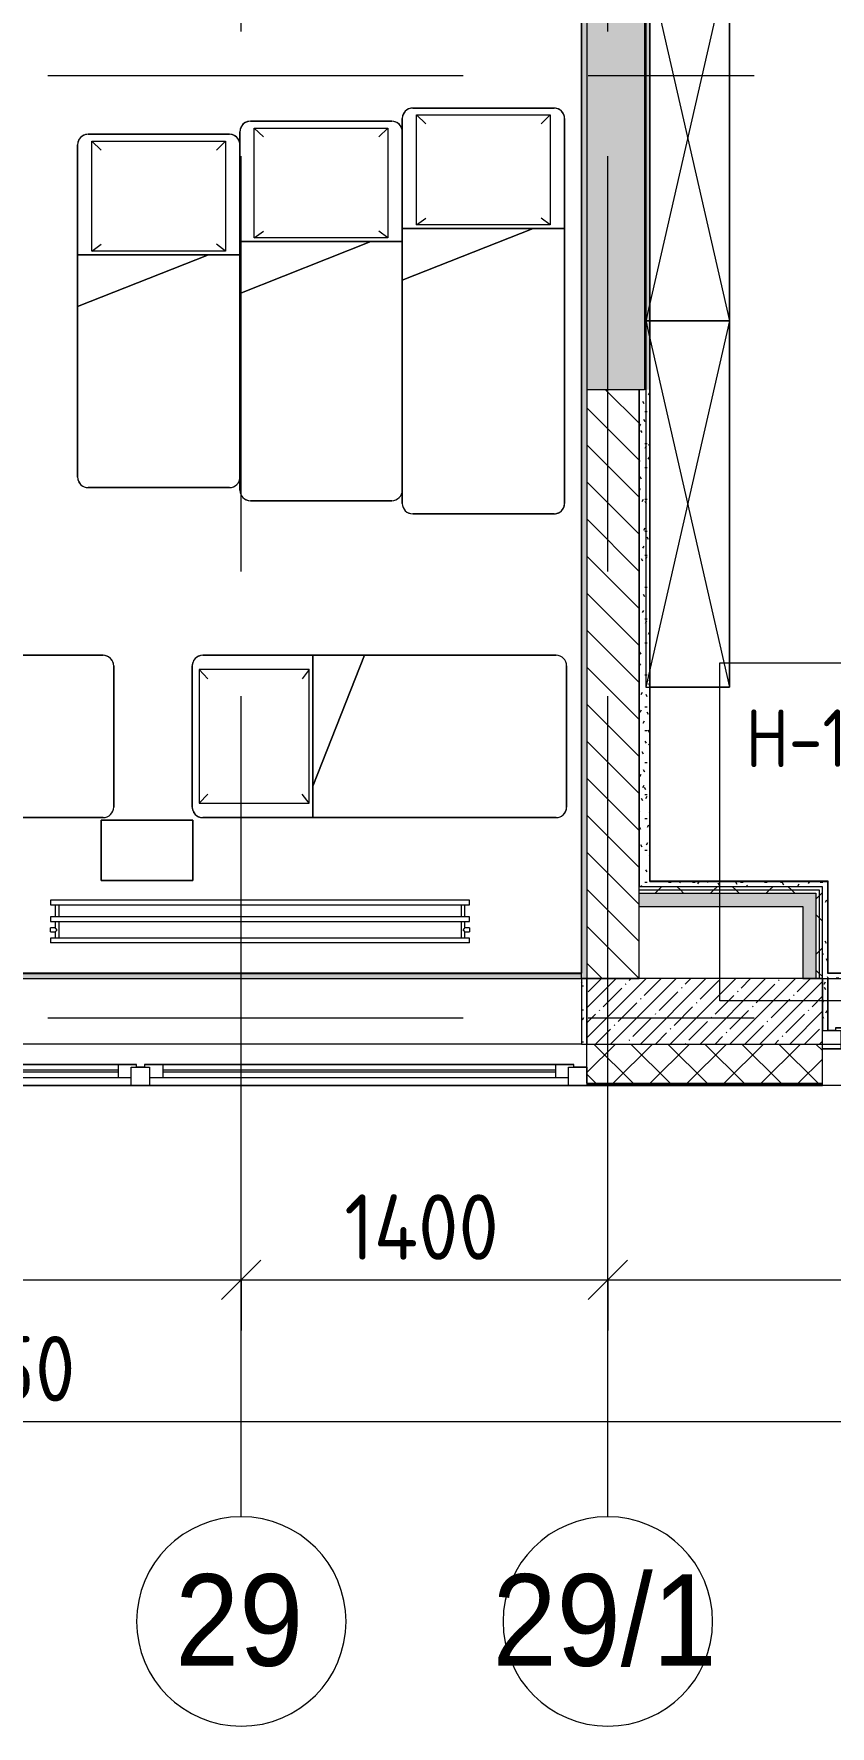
# Model space of a CAD drawing. Header units: millimetres. Extents: x 81609 to 272668, y -8553 to 29000.
# Drawn here: x 105018 to 108059, y -2706 to 3760 of the extents above; entities that cross this region are included whole.
import ezdxf

# ---------------------------------------------------------------- set-up
doc = ezdxf.new("R2010")
doc.units = ezdxf.units.MM
doc.linetypes.add('Осевая', pattern=[3175, 635, -476.25, 1587.5, -476.25])
for name, color, linetype, lineweight in [('A-ANNO-DIMS', 7, 'Continuous', 9), ('A-ANNO-DIMS-100', 7, 'Continuous', 9), ('A-GLAZ', 7, 'Continuous', 9), ('A-GLAZ-1', 7, 'Continuous', 13), ('A-WALL', 7, 'Continuous', 9), ('E-ELEC-FIXT-IDEN', 7, 'Continuous', 9), ('I-WALL', 7, 'Continuous', 9), ('M-EQPM', 7, 'Continuous', 9), ('S-COLS', 7, 'Continuous', 9), ('Оси', 7, 'Continuous', 9), ('Оси-1', 7, 'Continuous', 20), ('Оси-2', 7, 'Осевая', 9)]:
    doc.layers.add(name, color=color, linetype=linetype, lineweight=lineweight)
for name, color, linetype, lineweight, true_color in [('A-WALL-1', 7, 'Continuous', 9, 0x3c3c3c), ('A-WALL-FNSH-1', 7, 'Continuous', 9, 0x3c3c3c), ('I-FURN-1', 7, 'Continuous', 9, 0xf0f0f0)]:
    doc.layers.add(name, color=color, linetype=linetype, lineweight=lineweight, true_color=true_color)
doc.styles.add('Arial', font='arial.ttf', dxfattribs={"width": 0.9, "height": 350})
doc.styles.add('GOST Common', font='GOST_Common.ttf', dxfattribs={"width": 0.9, "height": 220})
doc.styles.add('ISOCPEUR', font='isocpeur.ttf', dxfattribs={"width": 0.9, "height": 250})
doc.dimstyles.new('ISO-2_5_0_9К_БОЛЬШОЙ', dxfattribs={"dimscale": 304.8, "dimtxt": 248.995294, "dimasz": 0.492126, "dimexe": 0.393701, "dimexo": 0.984252, "dimgap": 0, "dimtad": 1, "dimdec": 0, "dimrnd": 10, "dimzin": 0, "dimdsep": 46, "dimtxsty": 'ISOCPEUR', "dimblk1": 'OBLIQUE', "dimblk2": 'OBLIQUE', "dimsah": 1, "dimcen": 0.09, "dimdle": 0.393701, "dimazin": 0, "dimtfac": 1, "dimtdec": 4, "dimtix": 1, "dimtmove": 0, "dimatfit": 3, "dimfxl": 1, "dimtvp": 1, "dimtolj": 1, "dimtzin": 0, "dimarcsym": 2})
pattern_1 = [(45, (0, 0), (-57.024626, 57.024626), []), (45, (57.025, 0), (-57.024626, 57.024626), [100.806, -20.161, 3.353, -16.808])]
pattern_2 = [(0, (0, 0), (121.92, 30.48), [10.058, -81.382, 10.058, -81.382, -487.68]), (0, (0, 0), (121.92, 30.48), [-182.88, 10.058, -172.822, 10.058, -81.382, -213.36]), (0, (0, 0), (121.92, 30.48), [-457.2, 10.058, -50.902, 10.058, -142.342]), (120, (45.72, 15.24), (-87.356454, 90.345817), [10.058, -81.382, 10.058, -81.382, -487.68]), (120, (45.72, 15.24), (-87.356454, 90.345817), [-182.88, 10.058, -172.822, 10.058, -81.382, -213.36]), (120, (45.72, 15.24), (-87.356454, 90.345817), [-457.2, 10.058, -50.902, 10.058, -142.342]), (240, (60.96, 76.2), (-34.563546, -120.825817), [10.058, -81.382, 10.058, -81.382, -487.68]), (240, (60.96, 76.2), (-34.563546, -120.825817), [-182.88, 10.058, -172.822, 10.058, -81.382, -213.36]), (240, (60.96, 76.2), (-34.563546, -120.825817), [-457.2, 10.058, -50.902, 10.058, -142.342])]
pattern_3 = [(45, (0, 0), (-106.06602, 106.06602), []), (135, (0, 0), (-106.06602, -106.06602), [])]

# ---------------------------------------------------------------- blocks, each defined once
blk = doc.blocks.new('120_Окно_СКБ_1Ст - 120_Окно_СКБ_1Ст 900х2500_h_ с форточкой-V3-План размещения напольных электротехнических лючков и розеток 2 этажа в осях 23-33')
at = {"layer": 'A-GLAZ'}
for p, q in [((450, -57), (-450, -57)), ((-430, -127), (-400, -127)), ((-330, -107), (330, -107)), ((330, -117), (-330, -117)), ((400, -127), (430, -127))]:
    blk.add_line(p, q, dxfattribs=at)
at = {"layer": 'A-GLAZ-1'}
for p, q in [((-450, -127), (-450, -57)), ((-450, -57), (-380, -57)), ((-380, -57), (-380, -127)), ((380, -127), (380, -57)), ((380, -57), (450, -57)), ((450, -57), (450, -127)), ((-380, -127), (-450, -127)), ((-380, -127), (-400, -127)), ((-400, -127), (-400, -137)), ((380, -87), (-380, -87)), ((-380, -87), (-380, -127)), ((-330, -137), (-330, -87)), ((330, -137), (330, -87)), ((380, -127), (380, -87)), ((450, -127), (380, -127)), ((400, -127), (380, -127)), ((400, -137), (400, -127)), ((-400, -137), (400, -137)), ((400, -137), (-400, -137))]:
    blk.add_line(p, q, dxfattribs=at)
blk = doc.blocks.new('120_Окно_СКБ_2Ст_Фрамуга сверху - 120_Окно_СКБ_2Ст_2300х2500_h_ ДОО-22877051-План размещения напольных электротехнических лючков и розеток 2 этажа в осях 23-33')
at = {"layer": 'A-GLAZ'}
for p, q in [((1150, 83), (-1150, 83)), ((-1080, 83), (1080, 83)), ((-1150, 13), (-1100, 13)), ((-1030, 33), (470, 33)), ((470, 23), (-1030, 23)), ((540, 13), (570, 13)), ((540, 13), (570, 13)), ((640, 33), (1030, 33)), ((1030, 23), (640, 23)), ((1100, 13), (1150, 13))]:
    blk.add_line(p, q, dxfattribs=at)
at = {"layer": 'A-GLAZ-1'}
for p, q in [((-1150, 13), (-1150, 83)), ((-1150, 83), (-1080, 83)), ((-1080, 83), (-1080, 13)), ((520, 13), (520, 83)), ((520, 83), (590, 83)), ((590, 83), (590, 13)), ((1080, 13), (1080, 83)), ((1080, 83), (1150, 83)), ((1150, 83), (1150, 13)), ((-1080, 13), (-1150, 13)), ((-1080, 13), (-1100, 13)), ((-1100, 13), (-1100, 3)), ((-1100, 3), (540, 3)), ((540, 3), (-1100, 3)), ((520, 53), (-1080, 53)), ((-1080, 53), (-1080, 13)), ((-1030, 3), (-1030, 53)), ((470, 3), (470, 53)), ((520, 13), (520, 53)), ((590, 13), (520, 13)), ((540, 13), (520, 13)), ((540, 3), (540, 13)), ((590, 13), (570, 13)), ((570, 13), (570, 3)), ((570, 3), (1100, 3)), ((1100, 3), (570, 3)), ((1080, 53), (590, 53)), ((590, 53), (590, 13)), ((640, 3), (640, 53)), ((1030, 3), (1030, 53)), ((1080, 13), (1080, 53)), ((1150, 13), (1080, 13)), ((1100, 13), (1080, 13)), ((1100, 3), (1100, 13))]:
    blk.add_line(p, q, dxfattribs=at)
blk = doc.blocks.new('Bed - Small Sizes - 1_119-V33-План размещения напольных электротехнических лючков и розеток 2 этажа в осях 23-33')
at = {"layer": 'I-FURN-1'}
for p, q in [((247.3, 0), (-292.7, 0)), ((-292.7, 0), (247.3, 0)), ((247.3, 0), (-292.7, 0)), ((-292.7, 0), (247.3, 0)), ((-332.7, -40), (-332.7, -460)), ((-332.7, -460), (-332.7, -40)), ((-332.7, -40), (-332.7, -460)), ((-332.7, -460), (-332.7, -40)), ((-277.5, -26.2), (-242.7, -60)), ((232.5, -26.2), (-277.5, -26.2)), ((-277.5, -26.2), (-277.5, -446.2)), ((232.5, -26.2), (-277.5, -26.2)), ((-277.5, -26.2), (-277.5, -446.2)), ((232.5, -26.2), (197.3, -60)), ((232.5, -446.2), (232.5, -26.2)), ((232.5, -446.2), (232.5, -26.2)), ((287.3, -460), (287.3, -40)), ((287.3, -40), (287.3, -460)), ((287.3, -657.7), (287.3, -40)), ((287.3, -40), (287.3, -657.7)), ((-277.5, -446.2), (-242.7, -420)), ((-277.5, -446.2), (232.5, -446.2)), ((-277.5, -446.2), (232.5, -446.2)), ((232.5, -446.2), (197.3, -420)), ((-332.7, -460), (-212.7, -460)), ((-212.7, -460), (-332.7, -460)), ((-332.7, -460), (-332.7, -1390)), ((-332.7, -1390), (-332.7, -460)), ((-332.7, -460), (-212.7, -460)), ((-212.7, -460), (287.3, -460)), ((287.3, -460), (-212.7, -460)), ((287.3, -460), (-212.7, -460)), ((-212.7, -460), (287.3, -657.7)), ((287.3, -657.7), (-212.7, -460)), ((-212.7, -460), (287.3, -460)), ((-212.7, -460), (287.3, -657.7)), ((-212.7, -460), (287.3, -460)), ((287.3, -657.7), (287.3, -460)), ((287.3, -460), (287.3, -657.7)), ((287.3, -1390), (287.3, -657.7)), ((287.3, -657.7), (287.3, -1390)), ((-292.7, -1430), (247.3, -1430)), ((247.3, -1430), (-292.7, -1430))]:
    blk.add_line(p, q, dxfattribs=at)
for centre, start, end in [((-292.7, -40), 90, 180), ((-292.7, -40), 90, 150), ((247.3, -40), 360, 90), ((247.3, -40), 15, 90), ((-292.7, -40), 105, 180), ((-292.7, -40), 120, 180), ((-292.7, -40), 150, 180), ((-292.7, -40), 90, 120), ((-292.7, -40), 90, 105), ((247.3, -40), 0, 90), ((247.3, -40), 75, 90), ((247.3, -40), 60, 75), ((247.3, -40), 30, 60), ((247.3, -40), 0, 30), ((247.3, -40), 0, 15), ((-292.7, -1390), 180, 270), ((-292.7, -1390), 180, 270), ((247.3, -1390), 270, 0), ((247.3, -1390), 300, 0), ((247.3, -1390), 270, 300)]:
    blk.add_arc(centre, 40, start, end, dxfattribs=at)
blk = doc.blocks.new('Bed - Small Sizes - 1_119-V34-План размещения напольных электротехнических лючков и розеток 2 этажа в осях 23-33')
at = {"layer": 'I-FURN-1'}
for p, q in [((247.3, 0), (-292.7, 0)), ((-292.7, 0), (247.3, 0)), ((247.3, 0), (-292.7, 0)), ((-292.7, 0), (247.3, 0)), ((-332.7, -40), (-332.7, -460)), ((-332.7, -460), (-332.7, -40)), ((-332.7, -40), (-332.7, -460)), ((-332.7, -460), (-332.7, -40)), ((-277.5, -26.2), (-242.7, -60)), ((232.5, -26.2), (-277.5, -26.2)), ((-277.5, -26.2), (-277.5, -446.2)), ((232.5, -26.2), (-277.5, -26.2)), ((-277.5, -26.2), (-277.5, -446.2)), ((232.5, -26.2), (197.3, -60)), ((232.5, -446.2), (232.5, -26.2)), ((232.5, -446.2), (232.5, -26.2)), ((287.3, -460), (287.3, -40)), ((287.3, -40), (287.3, -460)), ((287.3, -657.7), (287.3, -40)), ((287.3, -40), (287.3, -657.7)), ((-277.5, -446.2), (-242.7, -420)), ((-277.5, -446.2), (232.5, -446.2)), ((-277.5, -446.2), (232.5, -446.2)), ((232.5, -446.2), (197.3, -420)), ((-332.7, -460), (-212.7, -460)), ((-212.7, -460), (-332.7, -460)), ((-332.7, -460), (-332.7, -1390)), ((-332.7, -1390), (-332.7, -460)), ((-332.7, -460), (-212.7, -460)), ((-212.7, -460), (287.3, -460)), ((287.3, -460), (-212.7, -460)), ((287.3, -460), (-212.7, -460)), ((-212.7, -460), (287.3, -657.7)), ((287.3, -657.7), (-212.7, -460)), ((-212.7, -460), (287.3, -460)), ((-212.7, -460), (287.3, -657.7)), ((-212.7, -460), (287.3, -460)), ((287.3, -657.7), (287.3, -460)), ((287.3, -460), (287.3, -657.7)), ((287.3, -1390), (287.3, -657.7)), ((287.3, -657.7), (287.3, -1390)), ((-292.7, -1430), (247.3, -1430)), ((247.3, -1430), (-292.7, -1430))]:
    blk.add_line(p, q, dxfattribs=at)
for centre, start, end in [((-292.7, -40), 90, 180), ((-292.7, -40), 90, 180), ((247.3, -40), 360, 90), ((247.3, -40), 0, 90), ((-292.7, -40), 90, 180), ((-292.7, -40), 120, 180), ((-292.7, -40), 90, 120), ((247.3, -40), 0, 90), ((247.3, -40), 75, 90), ((247.3, -40), 60, 75), ((247.3, -40), 0, 60), ((-292.7, -1390), 180, 270), ((-292.7, -1390), 180, 210), ((-292.7, -1390), 210, 255), ((247.3, -1390), 270, 0), ((247.3, -1390), 270, 0), ((-292.7, -1390), 255, 270)]:
    blk.add_arc(centre, 40, start, end, dxfattribs=at)
blk = doc.blocks.new('Bed - Small Sizes - 1_118-V38-План размещения напольных электротехнических лючков и розеток 2 этажа в осях 23-33')
at = {"layer": 'I-FURN-1'}
for p, q in [((-332.7, 1510), (-332.7, 460)), ((-332.7, 460), (-332.7, 1510)), ((247.3, 1550), (-292.7, 1550)), ((-292.7, 1550), (247.3, 1550)), ((287.3, 657.7), (287.3, 1510)), ((287.3, 1510), (287.3, 1460)), ((287.3, 1460), (287.3, 657.7)), ((287.3, 657.7), (-212.7, 460)), ((-212.7, 460), (287.3, 657.7)), ((-212.7, 460), (287.3, 657.7)), ((287.3, 460), (287.3, 657.7)), ((287.3, 657.7), (287.3, 510)), ((287.3, 510), (287.3, 657.7)), ((287.3, 657.7), (287.3, 510)), ((-212.7, 460), (-332.7, 460)), ((-332.7, 460), (-332.7, 40)), ((-332.7, 40), (-332.7, 460)), ((-332.7, 460), (-212.7, 460)), ((-332.7, 460), (-332.7, 40)), ((-332.7, 40), (-332.7, 460)), ((-332.7, 460), (-212.7, 460)), ((287.3, 460), (-212.7, 460)), ((-212.7, 460), (287.3, 460)), ((-212.7, 460), (287.3, 460)), ((287.3, 460), (-212.7, 460)), ((-212.7, 460), (287.3, 460)), ((287.3, 510), (287.3, 460)), ((287.3, 90), (287.3, 510)), ((287.3, 510), (287.3, 90)), ((287.3, 40), (287.3, 460)), ((287.3, 460), (287.3, 90)), ((-277.5, 446.2), (-242.7, 420)), ((-277.5, 26.2), (-277.5, 446.2)), ((-277.5, 446.2), (232.5, 446.2)), ((-277.5, 446.2), (232.5, 446.2)), ((-277.5, 26.2), (-277.5, 446.2)), ((232.5, 446.2), (197.3, 420)), ((232.5, 446.2), (232.5, 26.2)), ((232.5, 446.2), (232.5, 26.2)), ((287.3, 90), (287.3, 40)), ((287.3, 40), (287.3, 90)), ((287.3, 90), (287.3, 40)), ((-292.7, 0), (247.3, 0)), ((247.3, 0), (-292.7, 0)), ((-277.5, 26.2), (-242.7, 60)), ((232.5, 26.2), (-277.5, 26.2)), ((232.5, 26.2), (-277.5, 26.2)), ((232.5, 26.2), (197.3, 60)), ((-292.7, 0), (247.3, 0)), ((247.3, 0), (-292.7, 0))]:
    blk.add_line(p, q, dxfattribs=at)
for centre, start, end in [((-292.7, 1510), 90, 180), ((-292.7, 1510), 120, 180), ((-292.7, 1510), 90, 120), ((247.3, 1510), 360, 90), ((247.3, 1510), 0, 90), ((-292.7, 40), 180, 270), ((-292.7, 40), 180, 270), ((-292.7, 40), 180, 195), ((-292.7, 40), 180, 210), ((-292.7, 40), 195, 240), ((-292.7, 40), 210, 270), ((-292.7, 40), 240, 270), ((247.3, 40), 270, 360), ((247.3, 40), 270, 360), ((247.3, 40), 270, 315), ((247.3, 40), 270, 300), ((247.3, 40), 300, 360), ((247.3, 40), 315, 0)]:
    blk.add_arc(centre, 40, start, end, dxfattribs=at)
blk = doc.blocks.new('Bed - Small Sizes - Single 5-V39-План размещения напольных электротехнических лючков и розеток 2 этажа в осях 23-33')
at = {"layer": 'I-FURN-1'}
for p, q in [((247.3, 1450), (-292.7, 1450)), ((-292.7, 1450), (247.3, 1450)), ((-332.7, 1410), (-332.7, 607.7)), ((-332.7, 607.7), (-332.7, 1410)), ((287.3, 657.7), (287.3, 1410)), ((287.3, 1410), (287.3, 1360)), ((287.3, 1360), (287.3, 657.7)), ((287.3, 657.7), (-212.7, 460)), ((-212.7, 460), (287.3, 657.7)), ((-212.7, 460), (287.3, 657.7)), ((287.3, 460), (287.3, 657.7)), ((287.3, 657.7), (287.3, 510)), ((287.3, 510), (287.3, 657.7)), ((287.3, 657.7), (287.3, 510)), ((-332.7, 607.7), (-332.7, 460)), ((-332.7, 460), (-332.7, 607.7)), ((-212.7, 460), (-332.7, 460)), ((-332.7, 460), (-332.7, 410)), ((-332.7, 40), (-332.7, 460)), ((-332.7, 460), (-212.7, 460)), ((-332.7, 460), (-332.7, 40)), ((-332.7, 40), (-332.7, 460)), ((-332.7, 460), (-212.7, 460)), ((287.3, 460), (-212.7, 460)), ((-212.7, 460), (287.3, 460)), ((-212.7, 460), (287.3, 460)), ((287.3, 460), (-212.7, 460)), ((-212.7, 460), (287.3, 460)), ((287.3, 510), (287.3, 460)), ((287.3, 90), (287.3, 510)), ((287.3, 510), (287.3, 90)), ((287.3, 40), (287.3, 460)), ((287.3, 460), (287.3, 90)), ((-332.7, 410), (-332.7, 40)), ((-277.5, 446.2), (-242.7, 420)), ((-277.5, 26.2), (-277.5, 446.2)), ((-277.5, 446.2), (232.5, 446.2)), ((-277.5, 446.2), (232.5, 446.2)), ((-277.5, 26.2), (-277.5, 446.2)), ((232.5, 446.2), (197.3, 420)), ((232.5, 446.2), (232.5, 26.2)), ((232.5, 446.2), (232.5, 26.2)), ((287.3, 90), (287.3, 40)), ((287.3, 40), (287.3, 90)), ((287.3, 90), (287.3, 40)), ((-292.7, 0), (247.3, 0)), ((247.3, 0), (-292.7, 0)), ((-277.5, 26.2), (-242.7, 60)), ((232.5, 26.2), (-277.5, 26.2)), ((232.5, 26.2), (-277.5, 26.2)), ((232.5, 26.2), (197.3, 60)), ((-292.7, 0), (247.3, 0)), ((247.3, 0), (-292.7, 0))]:
    blk.add_line(p, q, dxfattribs=at)
for centre, start, end in [((-292.7, 1410), 90, 180), ((-292.7, 1410), 90, 180), ((247.3, 1410), 360, 90), ((247.3, 1410), 0, 90), ((-292.7, 40), 180, 270), ((-292.7, 40), 180, 270), ((-292.7, 40), 180, 270), ((-292.7, 40), 180, 195), ((-292.7, 40), 195, 270), ((247.3, 40), 270, 360), ((247.3, 40), 270, 0), ((247.3, 40), 270, 360), ((247.3, 40), 270, 330), ((247.3, 40), 330, 360)]:
    blk.add_arc(centre, 40, start, end, dxfattribs=at)
blk = doc.blocks.new('Bed - Small Sizes - Single 6-V40-План размещения напольных электротехнических лючков и розеток 2 этажа в осях 23-33')
at = {"layer": 'I-FURN-1'}
for p, q in [((-332.7, 1310), (-332.7, 607.7)), ((-332.7, 607.7), (-332.7, 1310)), ((247.3, 1350), (-292.7, 1350)), ((-292.7, 1350), (247.3, 1350)), ((287.3, 657.7), (287.3, 1310)), ((287.3, 1310), (287.3, 657.7)), ((287.3, 657.7), (-212.7, 460)), ((-212.7, 460), (287.3, 657.7)), ((-212.7, 460), (287.3, 657.7)), ((287.3, 460), (287.3, 657.7)), ((287.3, 657.7), (287.3, 460)), ((287.3, 40), (287.3, 657.7)), ((287.3, 657.7), (287.3, 40)), ((-332.7, 607.7), (-332.7, 460)), ((-332.7, 460), (-332.7, 607.7)), ((-212.7, 460), (-332.7, 460)), ((-332.7, 460), (-332.7, 410)), ((-332.7, 40), (-332.7, 460)), ((-332.7, 460), (-212.7, 460)), ((-332.7, 460), (-332.7, 40)), ((-332.7, 40), (-332.7, 460)), ((-332.7, 460), (-212.7, 460)), ((287.3, 460), (-212.7, 460)), ((-212.7, 460), (287.3, 460)), ((-212.7, 460), (287.3, 460)), ((287.3, 460), (-212.7, 460)), ((-212.7, 460), (287.3, 460)), ((287.3, 40), (287.3, 460)), ((287.3, 460), (287.3, 40)), ((-332.7, 410), (-332.7, 40)), ((-277.5, 446.2), (-242.7, 420)), ((-277.5, 26.2), (-277.5, 446.2)), ((-277.5, 446.2), (232.5, 446.2)), ((-277.5, 446.2), (232.5, 446.2)), ((-277.5, 26.2), (-277.5, 446.2)), ((232.5, 446.2), (197.3, 420)), ((232.5, 446.2), (232.5, 26.2)), ((232.5, 446.2), (232.5, 26.2)), ((-292.7, 0), (247.3, 0)), ((247.3, 0), (-292.7, 0)), ((-277.5, 26.2), (-242.7, 60)), ((232.5, 26.2), (-277.5, 26.2)), ((232.5, 26.2), (-277.5, 26.2)), ((232.5, 26.2), (197.3, 60)), ((-292.7, 0), (247.3, 0)), ((247.3, 0), (-292.7, 0))]:
    blk.add_line(p, q, dxfattribs=at)
for centre, start, end in [((-292.7, 1310), 90, 180), ((-292.7, 1310), 165, 180), ((-292.7, 1310), 150, 165), ((-292.7, 1310), 135, 150), ((-292.7, 1310), 90, 135), ((247.3, 1310), 360, 90), ((247.3, 1310), 75, 90), ((247.3, 1310), 60, 75), ((247.3, 1310), 30, 60), ((247.3, 1310), 0, 30), ((-292.7, 40), 180, 270), ((-292.7, 40), 180, 270), ((-292.7, 40), 180, 195), ((-292.7, 40), 180, 270), ((-292.7, 40), 195, 240), ((-292.7, 40), 240, 270), ((247.3, 40), 270, 360), ((247.3, 40), 270, 360), ((247.3, 40), 270, 300), ((247.3, 40), 270, 285), ((247.3, 40), 285, 315), ((247.3, 40), 300, 0), ((247.3, 40), 315, 360)]:
    blk.add_arc(centre, 40, start, end, dxfattribs=at)
blk = doc.blocks.new('Шкаф параметрический - 1_28А-25589861-План размещения напольных электротехнических лючков и розеток 2 этажа в осях 23-33')
at = {"layer": 'I-FURN-1'}
for p, q in [((0, 0), (1400, 320)), ((0, 320), (1400, 0)), ((1400, 320), (0, 320)), ((0, 320), (0, 0)), ((0, 15), (0, 320)), ((0, 320), (1400, 320)), ((1400, 0), (1400, 320)), ((1400, 320), (1400, 15)), ((0, 0), (1400, 0))]:
    blk.add_line(p, q, dxfattribs=at)
blk = doc.blocks.new('radiator_prado_classic_z_tip_30_po exemplyaru - Classic Z Тип 30-300-31137165-План размещения напольных электротехнических лючков и розеток 2 этажа в осях 23-33')
at = {"layer": 'M-EQPM'}
for p, q in [((0, 228), (0, 210)), ((1600, 228), (0, 228)), ((0, 210), (1600, 210)), ((17.5, 210), (17.5, 164)), ((32.5, 164), (32.5, 210)), ((1567.5, 210), (1567.5, 164)), ((1582.5, 164), (1582.5, 210)), ((1600, 210), (1600, 228)), ((1600, 164), (0, 164)), ((0, 164), (0, 146)), ((0, 146), (1600, 146)), ((17.5, 146), (17.5, 121.5)), ((32.5, 82), (32.5, 146)), ((1567.5, 146), (1567.5, 82)), ((1582.5, 121.5), (1582.5, 146)), ((1600, 146), (1600, 164)), ((17.5, 121.5), (0, 121.5)), ((17.5, 121.5), (0, 121.5)), ((0, 121.5), (0, 121.2)), ((0, 106.5), (0, 121.5)), ((0, 121.2), (0, 121.2)), ((0, 106.8), (0, 106.5)), ((0, 106.8), (0, 106.8)), ((0, 106.5), (17.5, 106.5)), ((0, 106.5), (17.5, 106.5)), ((1600, 82), (0, 82)), ((0, 82), (0, 64)), ((17.5, 106.5), (17.5, 82)), ((1600, 121.5), (1582.5, 121.5)), ((1600, 121.5), (1582.5, 121.5)), ((1582.5, 82), (1582.5, 106.5)), ((1582.5, 106.5), (1600, 106.5)), ((1582.5, 106.5), (1600, 106.5)), ((1600, 121.5), (1600, 106.5)), ((1600, 121.2), (1600, 121.5)), ((1600, 121.5), (1600, 121.2)), ((1600, 121.2), (1600, 121.5)), ((1600, 106.5), (1600, 106.8)), ((1600, 106.8), (1600, 106.5)), ((1600, 106.5), (1600, 106.8)), ((1600, 64), (1600, 82)), ((1600, 64), (0, 64))]:
    blk.add_line(p, q, dxfattribs=at)
for points, knots in [([(25, 114), (24.5, 114.5), (23.6, 115.4), (22.4, 116.6), (21.6, 117.4), (21.1, 117.9), (20.8, 118.2), (20.5, 118.5), (20.2, 118.8), (19.8, 119.1), (19.6, 119.4), (19.3, 119.7), (19, 120), (18.7, 120.3), (18.5, 120.5), (18.3, 120.7), (18.1, 120.9), (17.9, 121.1), (17.8, 121.2), (17.7, 121.3), (17.5, 121.5), (17.5, 121.5), (17.5, 121.5)], [0, 0, 0, 0, 0.142857, 0.285714, 0.357143, 0.392857, 0.428571, 0.464286, 0.5, 0.535714, 0.571429, 0.607143, 0.642857, 0.678571, 0.714286, 0.75, 0.785714, 0.821429, 0.857143, 0.892857, 0.928571, 1, 1, 1, 1]), ([(17.5, 106.5), (17.5, 106.5), (17.5, 106.5), (17.7, 106.7), (17.8, 106.8), (17.9, 106.9), (18.1, 107.1), (18.3, 107.3), (18.5, 107.5), (18.7, 107.7), (19, 108), (19.3, 108.3), (19.6, 108.6), (19.8, 108.9), (20.3, 109.3), (20.7, 109.7), (21.1, 110.1), (21.6, 110.6), (22.4, 111.4), (23.6, 112.6), (24.5, 113.5), (25, 114)], [0, 0, 0, 0, 0.071429, 0.107143, 0.142857, 0.178571, 0.214286, 0.25, 0.285714, 0.321429, 0.357143, 0.392857, 0.428571, 0.464286, 0.5, 0.571429, 0.607143, 0.642857, 0.714286, 0.857143, 1, 1, 1, 1]), ([(1575, 114), (1575.5, 114.5), (1576.4, 115.4), (1577.6, 116.6), (1578.4, 117.4), (1578.9, 117.9), (1579.2, 118.2), (1579.5, 118.5), (1579.8, 118.8), (1580.1, 119.2), (1580.4, 119.4), (1580.7, 119.7), (1581, 120), (1581.3, 120.3), (1581.5, 120.5), (1581.7, 120.7), (1581.9, 120.9), (1582.1, 121.1), (1582.2, 121.2), (1582.3, 121.3), (1582.5, 121.5), (1582.5, 121.5), (1582.5, 121.5)], [0, 0, 0, 0, 0.142857, 0.285714, 0.357143, 0.392857, 0.428571, 0.464286, 0.5, 0.535714, 0.571429, 0.607143, 0.642857, 0.678571, 0.714286, 0.75, 0.785714, 0.821429, 0.857143, 0.892857, 0.928571, 1, 1, 1, 1]), ([(1582.5, 106.5), (1582.5, 106.5), (1582.5, 106.5), (1582.3, 106.7), (1582.2, 106.8), (1582.1, 106.9), (1581.9, 107.1), (1581.7, 107.3), (1581.5, 107.5), (1581.3, 107.7), (1581, 108), (1580.7, 108.3), (1580.4, 108.6), (1580.1, 108.8), (1579.7, 109.3), (1579.3, 109.7), (1578.9, 110.1), (1578.4, 110.6), (1577.6, 111.4), (1576.4, 112.6), (1575.5, 113.5), (1575, 114)], [0, 0, 0, 0, 0.071429, 0.107143, 0.142857, 0.178571, 0.214286, 0.25, 0.285714, 0.321429, 0.357143, 0.392857, 0.428571, 0.464286, 0.5, 0.571429, 0.607143, 0.642857, 0.714286, 0.857143, 1, 1, 1, 1])]:
    blk.add_open_spline(points, degree=3, knots=knots, dxfattribs=at)
blk = doc.blocks.new('Ось сетки - D8-29747960-План размещения напольных электротехнических лючков и розеток 2 этажа в осях 23-33')
at = {"layer": 'Оси-1'}
for start, end in [(360, 180), (180, 360)]:
    blk.add_arc((0, 0), 4, start, end, dxfattribs=at)
blk = doc.blocks.new('DIMBLOCK20-План размещения напольных электротехнических лючков и розеток 2 этажа в осях 23-33')
at = {"layer": 'A-ANNO-DIMS-100'}
for p, q in [((100710, -1195), (100710, -881.1)), ((105810, -1195), (105810, -881.1)), ((100710, -1001.1), (105810, -1001.1)), ((100710, -1001.1), (100710, -1195)), ((105810, -1001.1), (105810, -1195))]:
    blk.add_line(p, q, dxfattribs=at)
at = {"layer": 'A-ANNO-DIMS-100', "lineweight": 20}
for p, q in [((100710, -1001.1), (100785, -926.1)), ((105810, -1001.1), (105885, -926.1)), ((100710, -1001.1), (100635, -1076.1)), ((105810, -1001.1), (105735, -1076.1))]:
    blk.add_line(p, q, dxfattribs=at)
at = {"layer": 'A-ANNO-DIMS-100', "color": 0, "insert": (102965.5, -674.4), "char_height": 250, "width": 706.764, "attachment_point": 1, "line_spacing_factor": 1.149209, "style": 'ISOCPEUR'}
blk.add_mtext('5100', dxfattribs=at)
blk = doc.blocks.new('_Oblique')
at = {"color": 0, "linetype": 'ByBlock', "lineweight": -2}
blk.add_line((-0.5, -0.5), (0.5, 0.5), dxfattribs=at)
blk = doc.blocks.new('DIMBLOCK21-План размещения напольных электротехнических лючков и розеток 2 этажа в осях 23-33')
at = {"layer": 'A-ANNO-DIMS-100'}
for p, q in [((105810, -1195), (105810, -881.1)), ((107210, -1195), (107210, -881.1)), ((105810, -1001.1), (107210, -1001.1)), ((105810, -1001.1), (105810, -1195)), ((107210, -1001.1), (107210, -1195))]:
    blk.add_line(p, q, dxfattribs=at)
at = {"layer": 'A-ANNO-DIMS-100', "lineweight": 20}
for p, q in [((105810, -1001.1), (105885, -926.1)), ((107210, -1001.1), (107285, -926.1)), ((105810, -1001.1), (105735, -1076.1)), ((107210, -1001.1), (107135, -1076.1))]:
    blk.add_line(p, q, dxfattribs=at)
at = {"layer": 'A-ANNO-DIMS-100', "color": 0, "insert": (106203.5, -674.4), "char_height": 250, "width": 735.494, "attachment_point": 1, "line_spacing_factor": 1.149209, "style": 'ISOCPEUR'}
blk.add_mtext('1400', dxfattribs=at)
blk = doc.blocks.new('DIMBLOCK22-План размещения напольных электротехнических лючков и розеток 2 этажа в осях 23-33')
at = {"layer": 'A-ANNO-DIMS-100'}
for p, q in [((107210, -1195), (107210, -881.1)), ((110710, -1195), (110710, -881.1)), ((107210, -1001.1), (110710, -1001.1)), ((107210, -1001.1), (107210, -1195)), ((110710, -1001.1), (110710, -1195))]:
    blk.add_line(p, q, dxfattribs=at)
at = {"layer": 'A-ANNO-DIMS-100', "lineweight": 20}
for p, q in [((107210, -1001.1), (107285, -926.1)), ((110710, -1001.1), (110785, -926.1)), ((107210, -1001.1), (107135, -1076.1)), ((110710, -1001.1), (110635, -1076.1))]:
    blk.add_line(p, q, dxfattribs=at)
at = {"layer": 'A-ANNO-DIMS-100', "color": 0, "insert": (108644, -674.4), "char_height": 250, "width": 758.478, "attachment_point": 1, "line_spacing_factor": 1.149209, "style": 'ISOCPEUR'}
blk.add_mtext('3500', dxfattribs=at)
blk = doc.blocks.new('DIMBLOCK26-План размещения напольных электротехнических лючков и розеток 2 этажа в осях 23-33')
at = {"layer": 'A-ANNO-DIMS-100'}
for p, q in [((84560, -1736.1), (84560, -1422.2)), ((125010, -1736.1), (125010, -1422.2)), ((84440, -1542.2), (125130, -1542.2)), ((84560, -1542.2), (84560, -1736.1)), ((125010, -1542.2), (125010, -1736.1))]:
    blk.add_line(p, q, dxfattribs=at)
at = {"layer": 'A-ANNO-DIMS-100', "lineweight": 20}
for p, q in [((84560, -1542.2), (84635, -1467.2)), ((125010, -1542.2), (125085, -1467.2)), ((84560, -1542.2), (84485, -1617.2)), ((125010, -1542.2), (124935, -1617.2))]:
    blk.add_line(p, q, dxfattribs=at)
at = {"layer": 'A-ANNO-DIMS-100', "color": 0, "insert": (104366, -1215.6), "char_height": 250, "width": 1005.558, "attachment_point": 1, "line_spacing_factor": 1.149209, "style": 'ISOCPEUR'}
blk.add_mtext('40450', dxfattribs=at)

msp = doc.modelspace()

# ---------------------------------------------------------------- hatches: boundary and pattern name
at = {"layer": 'A-WALL'}
h = msp.add_hatch(dxfattribs=at)
h.set_pattern_fill('FP_1', color=256, style=0, pattern_type=2)
h.set_pattern_definition([(45, (0, 0), (-70.71068, 70.71068), []), (135, (0, 0), (-70.71068, -70.71068), [])])
h.paths.add_polyline_path([(125080, -250), (125080, -100), (123730, -100), (123730, -250)])
h.paths.add_polyline_path([(122830, -250), (122830, -100), (122030, -100), (122030, -250)])
h.paths.add_polyline_path([(120773.4, -250), (121130, -250), (121130, -100), (120230, -100), (120230, -250)])
h.paths.add_polyline_path([(117930, -250), (119330, -250), (119330, -100), (117930, -100), (117930, -126)])
h.paths.add_polyline_path([(115630, -250), (115630, -100), (114580, -100), (114580, -250), (115595.7, -250)])
h.paths.add_polyline_path([(112530, -250), (113680, -250), (113680, -100), (112530, -100), (112530, -126)])
h.paths.add_polyline_path([(110230, -250), (110230, -100), (108930, -100), (108930, -250)])
h.paths.add_polyline_path([(107130, -250), (108030, -250), (108030, -100), (107130, -100), (107130, -126)])
h.paths.add_polyline_path([(104830, -250), (104830, -100), (103780, -100), (103780, -250)])
h.paths.add_polyline_path([(102880, -250), (102880, -100), (100830, -100), (100830, -250)])
h.paths.add_polyline_path([(99930, -250), (99930, -100), (95680, -100), (95680, -250)])
h.paths.add_polyline_path([(93630, -250), (94780, -250), (94780, -100), (93630, -100), (93630, -126)])
h.paths.add_polyline_path([(92730, -250), (92730, -100), (91930, -100), (91930, -250)])
h.paths.add_polyline_path([(91030, -250), (91030, -100), (89210, -100), (89210, -250), (89707.4, -250)])
at = {"layer": 'I-WALL'}
h = msp.add_hatch(dxfattribs=at)
h.set_pattern_fill('FP_2', color=256, style=0, pattern_type=2)
h.set_pattern_definition(pattern_1)
h.paths.add_polyline_path([(107350, 2400), (107350, 10600), (107130, 10600), (107130, 2400), (107330, 2400)])
h = msp.add_hatch(dxfattribs=at)
h.set_pattern_fill('FP_41', color=256, style=0, pattern_type=2)
h.set_pattern_definition(pattern_2)
h.paths.add_polyline_path([(107110, 150), (107130, 150), (107130, 10400), (107110, 10400), (107110, 395.7)])
h = msp.add_hatch(dxfattribs=at)
h.set_pattern_fill('FP_41', color=256, style=0, pattern_type=2)
h.set_pattern_definition(pattern_2)
h.paths.add_polyline_path([(107355, 2400), (107370, 2400), (107370, 10380), (107350, 10380), (107350, 2400)])
h = msp.add_hatch(dxfattribs=at)
h.set_pattern_fill('FP_4', color=256, style=0, pattern_type=2)
h.set_pattern_definition([(135, (0, 0), (-70.71068, -70.71068), [])])
h.paths.add_polyline_path([(107182, 150), (107330, 150), (107330, 2400), (107130, 2400), (107130, 150)])
h = msp.add_hatch(dxfattribs=at)
h.set_pattern_fill('FP_41', color=256, style=0, pattern_type=2)
h.set_pattern_definition(pattern_2)
h.paths.add_polyline_path([(107370, 501), (107370, 2400), (107330, 2400), (107330, 501)])
h = msp.add_hatch(dxfattribs=at)
h.set_pattern_fill('FP_41', color=256, style=0, pattern_type=2)
h.set_pattern_definition(pattern_2)
h.paths.add_polyline_path([(108030, 501), (108030, 521), (107370, 521), (107370, 501), (107955, 501)])
h = msp.add_hatch(dxfattribs=at)
h.set_pattern_fill('FP_41', color=256, style=0, pattern_type=2)
h.set_pattern_definition(pattern_2)
h.paths.add_polyline_path([(108030, 150), (108050, 150), (108050, 521), (108030, 521), (108030, 395.7)])
h = msp.add_hatch(dxfattribs=at)
h.set_pattern_fill('FP_42', color=256, style=0, pattern_type=2)
h.set_pattern_definition(pattern_3)
h.paths.add_polyline_path([(108005, 488.5), (108017.5, 488.5), (108017.5, 501), (107330, 501), (107330, 488.5), (107955, 488.5)])
h = msp.add_hatch(dxfattribs=at)
h.set_pattern_fill('FP_42', color=256, style=0, pattern_type=2)
h.set_pattern_definition(pattern_3)
h.paths.add_polyline_path([(107955, 476), (108005, 476), (108005, 488.5), (107330, 488.5), (107330, 476), (107829.2, 476)])
for points in [[(107955, 426), (107955, 476), (107330, 476), (107330, 426), (107829.2, 426)], [(107955, 150), (108005, 150), (108005, 476), (107955, 476), (107955, 395.7)]]:
    msp.add_hatch(color=256, dxfattribs=at).paths.add_polyline_path(points)
h = msp.add_hatch(dxfattribs=at)
h.set_pattern_fill('FP_42', color=256, style=0, pattern_type=2)
h.set_pattern_definition(pattern_3)
h.paths.add_polyline_path([(108005, 150), (108017.5, 150), (108017.5, 488.5), (108005, 488.5), (108005, 395.7)])
h = msp.add_hatch(dxfattribs=at)
h.set_pattern_fill('FP_42', color=256, style=0, pattern_type=2)
h.set_pattern_definition(pattern_3)
h.paths.add_polyline_path([(108017.5, 150), (108030, 150), (108030, 501), (108017.5, 501), (108017.5, 395.7)])
h = msp.add_hatch(dxfattribs=at)
h.set_pattern_fill('FP_41', color=256, style=0, pattern_type=2)
h.set_pattern_definition(pattern_2)
h.paths.add_polyline_path([(107110, 150), (107109, 170), (101965, 170), (101965, 150), (107109, 150)])
h = msp.add_hatch(dxfattribs=at)
h.set_pattern_fill('FP_41', color=256, style=0, pattern_type=2)
h.set_pattern_definition(pattern_2)
h.paths.add_polyline_path([(107130, -100), (107130, 150), (107110, 150), (107110, -100)])
h = msp.add_hatch(dxfattribs=at)
h.set_pattern_fill('FP_41', color=256, style=0, pattern_type=2)
h.set_pattern_definition(pattern_2)
h.paths.add_polyline_path([(108050, -48), (108050, 150), (108030, 150), (108030, -48)])
h = msp.add_hatch(dxfattribs=at)
h.set_pattern_fill('FP_41', color=256, style=0, pattern_type=2)
h.set_pattern_definition(pattern_2)
h.paths.add_polyline_path([(108476.4, 150), (109650, 150), (109650, 170), (108050, 170), (108050, 150), (108314.6, 150)])
at = {"layer": 'S-COLS'}
h = msp.add_hatch(dxfattribs=at)
h.set_pattern_fill('FP_2', color=256, style=0, pattern_type=2)
h.set_pattern_definition(pattern_1)
h.paths.add_polyline_path([(107130, -100), (108030, -100), (108030, 150), (107130, 150)])

# ---------------------------------------------------------------- linework, layer by layer
at = {"layer": 'A-WALL'}
for p, q in [((107350, 10600), (107350, 2400)), ((107370, 10380), (107370, 2400)), ((107350, 2400), (107330, 2400)), ((107370, 521), (108050, 521)), ((108030, 501), (107330, 501)), ((107330, 488.5), (108017.5, 488.5)), ((107330, 476), (108005, 476)), ((108005, 476), (108005, 150)), ((108017.5, 488.5), (108017.5, 150)), ((107110, -100), (110230, -100)), ((107130, -258), (104830, -258)), ((107130, -250), (108030, -250)), ((107130, -253), (108030, -253)), ((108930, -258), (108030, -258))]:
    msp.add_line(p, q, dxfattribs=at)
at = {"layer": 'A-WALL-1'}
for p, q in [((107130, 10600), (107130, 150)), ((107110, 150), (107110, 10380)), ((107330, 2400), (107130, 2400)), ((107330, 150), (107330, 2400)), ((107330, 2400), (107330, 501)), ((107370, 521), (107370, 2400)), ((108050, 170), (108050, 521)), ((108030, 150), (108030, 501)), ((107330, 426), (107955, 426)), ((107955, 426), (107955, 150)), ((102630, 150), (107109, 150)), ((107110, 170), (107109, 170)), ((107110, 150), (107130, 150)), ((107130, 150), (107110, 150)), ((107110, 150), (107110, -100)), ((107130, 150), (107330, 150)), ((107130, -250), (107130, 150)), ((107955, 150), (108030, 150)), ((108030, 150), (109670, 150)), ((108030, 150), (108030, -48)), ((109650, 170), (108050, 170)), ((108050, -48), (108050, 150)), ((108030, -48), (108050, -48)), ((108030, -250), (108030, -100))]:
    msp.add_line(p, q, dxfattribs=at)
at = {"layer": 'A-WALL-FNSH-1'}
for p, q in [((107109, 10379), (107109, 171)), ((107371, 522), (107371, 10379)), ((107370, 2400), (107370, 521)), ((108051, 522), (107371, 522)), ((108051, 171), (108051, 522)), ((101985, 170), (107109, 170)), ((107109, 171), (101986, 171)), ((107110, 150), (107109, 150)), ((107109, 150), (107109, -100)), ((109649, 171), (108051, 171)), ((108051, -48), (108051, 150)), ((108050, -48), (108051, -48)), ((107109, -100), (107110, -100)), ((107130, -250), (107130, -258)), ((107130, -258), (108030, -258)), ((108030, -258), (108030, -250))]:
    msp.add_line(p, q, dxfattribs=at)
at = {"layer": 'E-ELEC-FIXT-IDEN', "flags": 128}
msp.add_lwpolyline([(107637.6, 1356), (109016.6, 1356), (109016.6, 65), (107637.6, 65)], close=True, dxfattribs=at)
at = {"layer": 'I-FURN-1'}
for p, q in [((105625, 755), (105275, 755)), ((105275, 755), (105275, 525)), ((105275, 525), (105275, 755)), ((105275, 755), (105625, 755)), ((105625, 525), (105625, 755)), ((105625, 755), (105625, 525)), ((105275, 525), (105625, 525)), ((105625, 525), (105275, 525))]:
    msp.add_line(p, q, dxfattribs=at)
at = {"layer": 'I-WALL'}
msp.add_line((107109, -100), (104850, -100), dxfattribs=at)
at = {"layer": 'S-COLS'}
for p, q in [((108030, 150), (107130, 150)), ((107130, 150), (107130, -100)), ((108030, -100), (108030, 150)), ((107130, -100), (108030, -100))]:
    msp.add_line(p, q, dxfattribs=at)
at = {"layer": 'Оси'}
for p, q in [((105810, -1906.3), (105810, 593.7)), ((107210, -1906.3), (107210, 593.7))]:
    msp.add_line(p, q, dxfattribs=at)
at = {"layer": 'Оси-2'}
for p, q in [((105810, 593.7), (105810, 19528.3)), ((107210, 593.7), (107210, 19528.3)), ((84909.3, 3600), (122760, 3600)), ((84909.3, 0), (122760, 0))]:
    msp.add_line(p, q, dxfattribs=at)

# ---------------------------------------------------------------- block references
at = {"layer": 'A-GLAZ', "rotation": 180}
for name, p in [('120_Окно_СКБ_1Ст - 120_Окно_СКБ_1Ст 900х2500_h_ с форточкой-V3-План размещения напольных электротехнических лючков и розеток 2 этажа в осях 23-33', (108480, -175)), ('120_Окно_СКБ_2Ст_Фрамуга сверху - 120_Окно_СКБ_2Ст_2300х2500_h_ ДОО-22877051-План размещения напольных электротехнических лючков и розеток 2 этажа в осях 23-33', (105980, -175))]:
    msp.add_blockref(name, p, dxfattribs=at)
at = {"layer": 'I-FURN-1'}
for name, p, rotation in [('Шкаф параметрический - 1_28А-25589861-План размещения напольных электротехнических лючков и розеток 2 этажа в осях 23-33', (107355, 4063.1), 269.9999999999994), ('Bed - Small Sizes - 1_118-V38-План размещения напольных электротехнических лючков и розеток 2 этажа в осях 23-33', (106712.1, 3475.8), 180), ('Bed - Small Sizes - Single 6-V40-План размещения напольных электротехнических лючков и розеток 2 этажа в осях 23-33', (105472.1, 3375.8), 180), ('Bed - Small Sizes - Single 5-V39-План размещения напольных электротехнических лючков и розеток 2 этажа в осях 23-33', (106092.1, 3425.8), 180), ('Шкаф параметрический - 1_28А-25589861-План размещения напольных электротехнических лючков и розеток 2 этажа в осях 23-33', (107355, 2663.1), 269.9999999999994), ('Bed - Small Sizes - 1_119-V33-План размещения напольных электротехнических лючков и розеток 2 этажа в осях 23-33', (103892.7, 1097.8), 90.00000000000001), ('Bed - Small Sizes - 1_119-V34-План размещения напольных электротехнических лючков и розеток 2 этажа в осях 23-33', (105622.7, 1097.8), 90.00000000000001)]:
    msp.add_blockref(name, p, dxfattribs=dict(at, rotation=rotation))
at = {"layer": 'M-EQPM'}
msp.add_blockref('radiator_prado_classic_z_tip_30_po exemplyaru - Classic Z Тип 30-300-31137165-План размещения напольных электротехнических лючков и розеток 2 этажа в осях 23-33', (105081.7, 222), dxfattribs=at)
at = {"layer": 'Оси-1', "xscale": 99.99999999999993, "yscale": 99.99999999999993, "zscale": 99.99999999999993}
for p in [(105810, -2306.3), (107210, -2306.3)]:
    msp.add_blockref('Ось сетки - D8-29747960-План размещения напольных электротехнических лючков и розеток 2 этажа в осях 23-33', p, dxfattribs=at)

# ---------------------------------------------------------------- texts
at = {"layer": 'E-ELEC-FIXT-IDEN', "insert": (107737.6, 1178.4), "char_height": 220, "width": 1046.202, "attachment_point": 1, "style": 'GOST Common'}
msp.add_mtext('H-1800 ', dxfattribs=at)
at = {"layer": 'Оси', "char_height": 350, "attachment_point": 1, "style": 'Arial'}
for s, insert, width in [('29', (105557.4, -2125.6), 606.076), ('29/1', (106769.7, -2125.6), 1060.633)]:
    msp.add_mtext(s, dxfattribs=dict(at, insert=insert, width=width))

# ---------------------------------------------------------------- dimensions: what is measured, and where the dimension line sits
at = {"layer": 'A-ANNO-DIMS'}
for base, p1, p2, override, picture, middle in [((105810, -1001.1), (100710, -895), (105810, -895), {"dimpost": '<>', "dimfxl": 5100}, 'DIMBLOCK20-План размещения напольных электротехнических лючков и розеток 2 этажа в осях 23-33', (103260, -876.1)), ((107210, -1001.1), (105810, -895), (107210, -895), {"dimpost": '<>', "dimfxl": 1400}, 'DIMBLOCK21-План размещения напольных электротехнических лючков и розеток 2 этажа в осях 23-33', (106510, -876.1)), ((110710, -1001.1), (107210, -895), (110710, -895), {"dimpost": '<>', "dimfxl": 3500}, 'DIMBLOCK22-План размещения напольных электротехнических лючков и розеток 2 этажа в осях 23-33', (108960, -876.1)), ((125010, -1542.2), (84560, -1436.1), (125010, -1436.1), {"dimpost": '<>', "dimfxl": 40450}, 'DIMBLOCK26-План размещения напольных электротехнических лючков и розеток 2 этажа в осях 23-33', (104785, -1417.2))]:
    dim = msp.add_linear_dim(base=base, p1=p1, p2=p2, dimstyle='ISO-2_5_0_9К_БОЛЬШОЙ', override=override, dxfattribs=at)
    dim.commit()
    dim.dimension.update_dxf_attribs({"geometry": picture, "text_midpoint": middle})

doc.saveas('drawing.dxf')
